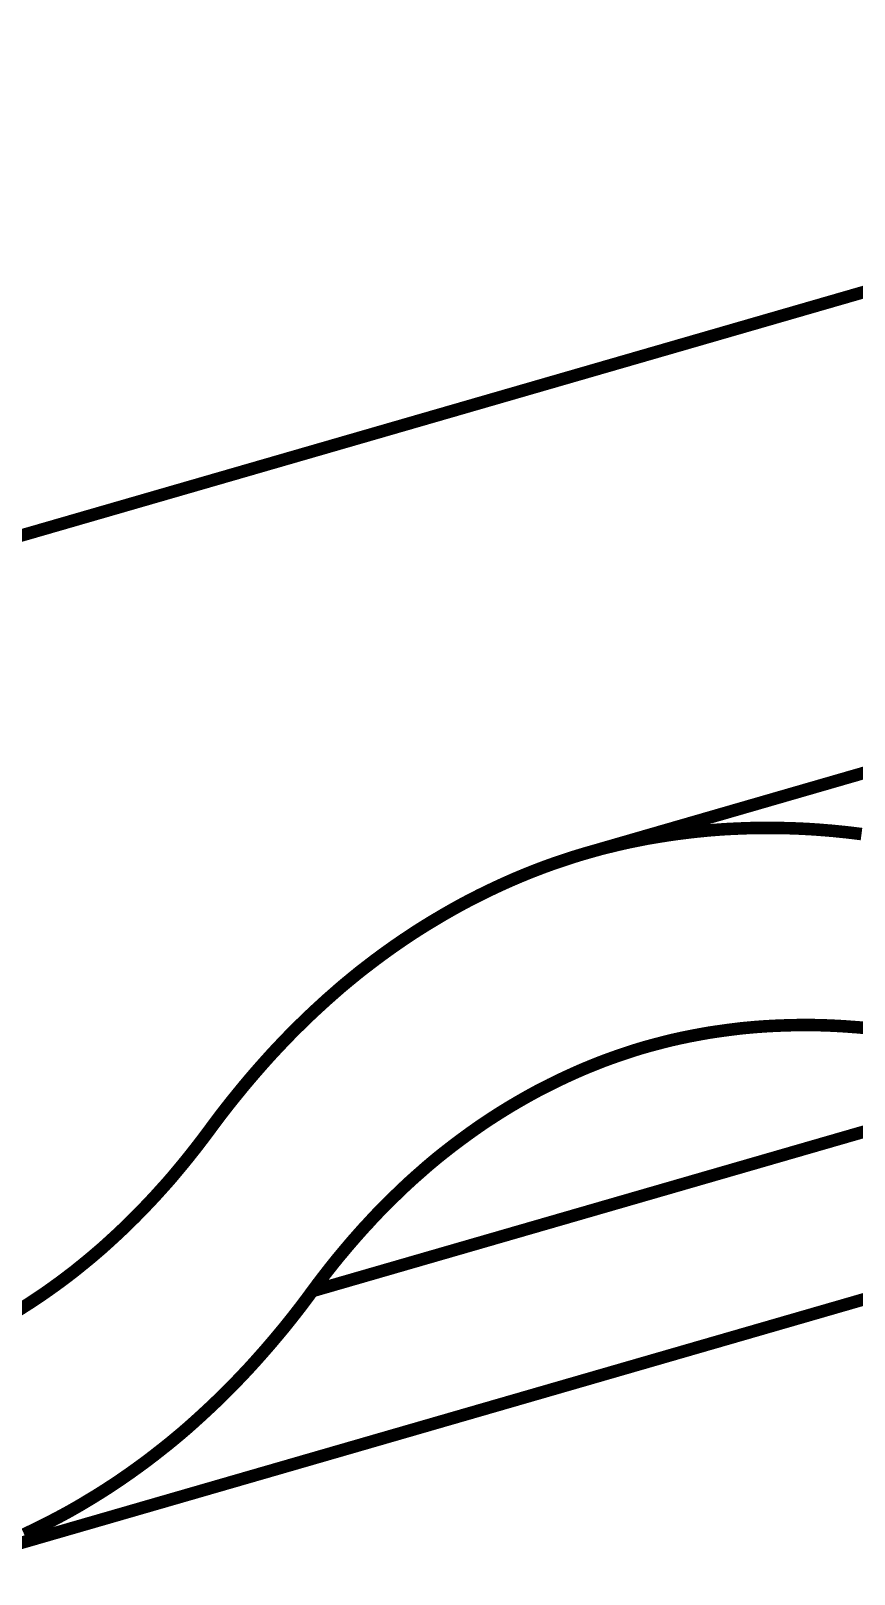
# Model space of a CAD drawing. Header units: millimetres. Extents: x 235 to 830, y 272 to 692.
# Drawn here: x 591.443 to 592.278, y 376.152 to 377.716 of the extents above; entities that cross this region are included whole.
import ezdxf

# ---------------------------------------------------------------- set-up
doc = ezdxf.new("R2010")
doc.units = ezdxf.units.MM
doc.layers.add('Mechanical1', color=6, linetype='Continuous')

msp = doc.modelspace()

# ---------------------------------------------------------------- linework, layer by layer
at = {"layer": 'Mechanical1', "const_width": 0.0127}
for points in [[(592.0077, 376.8827), (600.0499, 379.2061)], [(590.2975, 376.876), (598.3397, 379.1994)], [(592.0297, 376.8886), (592.0388, 376.8908)], [(592.0388, 376.8908), (592.048, 376.8929)], [(592.048, 376.8929), (592.0573, 376.8948)], [(592.0573, 376.8948), (592.0679, 376.8969)], [(592.0679, 376.8969), (592.0785, 376.8987)], [(592.0785, 376.8987), (592.0892, 376.9004)], [(592.0892, 376.9004), (592.0999, 376.9019)], [(592.0076, 376.8827), (592.0115, 376.8838)], [(592.0115, 376.8838), (592.0205, 376.8863)], [(592.0205, 376.8863), (592.0297, 376.8886)], [(591.7774, 376.7627), (591.7843, 376.768)], [(591.7843, 376.768), (591.7912, 376.7733)], [(591.7912, 376.7733), (591.7986, 376.7788)], [(591.7572, 376.7461), (591.7639, 376.7517)], [(591.7639, 376.7517), (591.7706, 376.7572)], [(591.7706, 376.7572), (591.7774, 376.7627)], [(591.7377, 376.7288), (591.7441, 376.7346)], [(591.7441, 376.7346), (591.7507, 376.7404)], [(591.7507, 376.7404), (591.7572, 376.7461)], [(591.7249, 376.7169), (591.7313, 376.7229)], [(591.7313, 376.7229), (591.7377, 376.7288)], [(591.7063, 376.6986), (591.7125, 376.7048)], [(591.7125, 376.7048), (591.7187, 376.7109)], [(591.7187, 376.7109), (591.7249, 376.7169)], [(592.1512, 376.7032), (592.1614, 376.7045)], [(591.6943, 376.6861), (591.7003, 376.6924)], [(591.7003, 376.6924), (591.7063, 376.6986)], [(592.0762, 376.6885), (592.085, 376.6908)], [(592.085, 376.6908), (592.0939, 376.693)], [(592.0939, 376.693), (592.1028, 376.695)], [(592.1028, 376.695), (592.1117, 376.6968)], [(592.1117, 376.6968), (592.1207, 376.6985)], [(591.6767, 376.6668), (591.6825, 376.6733)], [(591.6825, 376.6733), (591.6883, 376.6797)], [(591.6883, 376.6797), (591.6943, 376.6861)], [(592.0618, 376.6845), (592.0663, 376.6858)], [(591.665, 376.6533), (591.671, 376.6603)], [(591.671, 376.6603), (591.6767, 376.6668)], [(591.6533, 376.6392), (591.6591, 376.6463)], [(591.6591, 376.6463), (591.665, 376.6533)], [(591.7285, 376.4384), (592.4759, 376.6543)], [(591.6356, 376.6169), (591.6415, 376.6245)], [(591.6415, 376.6245), (591.6475, 376.6321)], [(591.6475, 376.6321), (591.6533, 376.6392)], [(591.6247, 376.6023), (591.6295, 376.6088)], [(591.6295, 376.6088), (591.6356, 376.6169)], [(591.8553, 376.5735), (591.8613, 376.5783)], [(591.8613, 376.5783), (591.8673, 376.583)], [(591.8673, 376.583), (591.8734, 376.5877)], [(591.8734, 376.5877), (591.8796, 376.5923)], [(591.592, 376.5607), (591.5975, 376.5673)], [(591.5975, 376.5673), (591.6034, 376.5746)], [(591.8381, 376.5588), (591.8435, 376.5636)], [(591.8435, 376.5636), (591.8494, 376.5686)], [(591.8494, 376.5686), (591.8553, 376.5735)], [(591.5756, 376.5418), (591.5811, 376.5479)], [(591.5811, 376.5479), (591.5865, 376.5541)], [(591.5865, 376.5541), (591.592, 376.5607)], [(591.8219, 376.5442), (591.8273, 376.5492)], [(591.8273, 376.5492), (591.8326, 376.554)], [(591.8326, 376.554), (591.8381, 376.5588)], [(591.3455, 376.1579), (592.6713, 376.5409)], [(591.5648, 376.53), (591.5701, 376.5357)], [(591.5701, 376.5357), (591.5756, 376.5418)], [(591.8063, 376.5291), (591.8115, 376.5342)], [(591.8115, 376.5342), (591.8167, 376.5392)], [(591.8167, 376.5392), (591.8219, 376.5442)], [(591.5485, 376.5131), (591.554, 376.5187)], [(591.554, 376.5187), (591.5594, 376.5243)], [(591.5594, 376.5243), (591.5648, 376.53)], [(591.7908, 376.5133), (591.7961, 376.5188)], [(591.7961, 376.5188), (591.8012, 376.524)], [(591.8012, 376.524), (591.8063, 376.5291)], [(591.5325, 376.4976), (591.5379, 376.5027)], [(591.5379, 376.5027), (591.5432, 376.5079)], [(591.5432, 376.5079), (591.5485, 376.5131)], [(591.7753, 376.4963), (591.7804, 376.502)], [(591.7804, 376.502), (591.7856, 376.5076)], [(591.7856, 376.5076), (591.7908, 376.5133)], [(591.516, 376.4825), (591.5215, 376.4875)], [(591.5215, 376.4875), (591.527, 376.4925)], [(591.527, 376.4925), (591.5325, 376.4976)], [(591.76, 376.4785), (591.7652, 376.4847)], [(591.7652, 376.4847), (591.7702, 376.4905)], [(591.7702, 376.4905), (591.7753, 376.4963)], [(591.4932, 376.4634), (591.499, 376.4681)], [(591.499, 376.4681), (591.5047, 376.4728)], [(591.5047, 376.4728), (591.5104, 376.4777)], [(591.5104, 376.4777), (591.516, 376.4825)], [(591.7497, 376.466), (591.7548, 376.4723)], [(591.7548, 376.4723), (591.76, 376.4785)], [(591.4756, 376.4497), (591.4815, 376.4542)], [(591.4815, 376.4542), (591.4874, 376.4587)], [(591.4874, 376.4587), (591.4932, 376.4634)], [(591.7341, 376.4459), (591.7392, 376.4526)], [(591.7392, 376.4526), (591.7445, 376.4594)], [(591.7445, 376.4594), (591.7497, 376.466)], [(591.4632, 376.4407), (591.4696, 376.4453)], [(591.4696, 376.4453), (591.4756, 376.4497)], [(591.7237, 376.4318), (591.7285, 376.4384)], [(591.7285, 376.4384), (591.7341, 376.4459)], [(591.7117, 376.4161), (591.7176, 376.4237)], [(591.7176, 376.4237), (591.7237, 376.4318)], [(591.7, 376.4014), (591.7057, 376.4085)], [(591.7057, 376.4085), (591.7117, 376.4161)], [(591.6882, 376.3873), (591.6941, 376.3943)], [(591.6941, 376.3943), (591.7, 376.4014)], [(591.6765, 376.3738), (591.6822, 376.3803)], [(591.6822, 376.3803), (591.6882, 376.3873)], [(591.6589, 376.3545), (591.6649, 376.3609)], [(591.6649, 376.3609), (591.6707, 376.3673)], [(591.6707, 376.3673), (591.6765, 376.3738)], [(591.6469, 376.342), (591.6529, 376.3482)], [(591.6529, 376.3482), (591.6589, 376.3545)], [(591.6283, 376.3237), (591.6345, 376.3297)], [(591.6345, 376.3297), (591.6407, 376.3358)], [(591.6407, 376.3358), (591.6469, 376.342)], [(591.6091, 376.306), (591.6155, 376.3118)], [(591.6155, 376.3118), (591.6219, 376.3177)], [(591.6219, 376.3177), (591.6283, 376.3237)], [(591.596, 376.2945), (591.6026, 376.3002)], [(591.6026, 376.3002), (591.6091, 376.306)], [(591.5758, 376.278), (591.5826, 376.2834)], [(591.5826, 376.2834), (591.5893, 376.2889)], [(591.5893, 376.2889), (591.596, 376.2945)], [(591.5546, 376.2618), (591.562, 376.2673)], [(591.562, 376.2673), (591.5689, 376.2726)], [(591.5689, 376.2726), (591.5758, 376.278)]]:
    msp.add_lwpolyline(points, dxfattribs=at)
for points in [[(592.1363, 376.9058, -0.004924), (592.1499, 376.9067)], [(592.1499, 376.9067, -0.004876), (592.1634, 376.9073)], [(592.1634, 376.9073, -0.005312), (592.1783, 376.9078)], [(592.1783, 376.9078, -0.006215), (592.196, 376.9078)], [(592.196, 376.9078, -0.007096), (592.2164, 376.9074)], [(592.2164, 376.9074, -0.008427), (592.2408, 376.9061)], [(592.2408, 376.9061, -0.015265), (592.2853, 376.9016)], [(592.0999, 376.9019, -0.004566), (592.112, 376.9034)], [(592.112, 376.9034, -0.004519), (592.1242, 376.9047)], [(592.1242, 376.9047, -0.004475), (592.1363, 376.9058)], [(591.9755, 376.8725, -0.004413), (591.986, 376.876)], [(591.986, 376.876, -0.004455), (591.9965, 376.8794)], [(591.9965, 376.8794, -0.004695), (592.0076, 376.8827)], [(591.9296, 376.8545, -0.004986), (591.9416, 376.8596)], [(591.9416, 376.8596, -0.004848), (591.9533, 376.8643)], [(591.9533, 376.8643, -0.004706), (591.9646, 376.8686)], [(591.9646, 376.8686, -0.004561), (591.9755, 376.8725)], [(591.9033, 376.8423, -0.005615), (591.9168, 376.8487)], [(591.9168, 376.8487, -0.005304), (591.9296, 376.8545)], [(591.8732, 376.8266, -0.006574), (591.889, 376.8351)], [(591.889, 376.8351, -0.00592), (591.9033, 376.8423)], [(591.8325, 376.8022, -0.009581), (591.8552, 376.8162)], [(591.8552, 376.8162, -0.007566), (591.8732, 376.8266)], [(591.7986, 376.7788, -0.014652), (591.8325, 376.8022)], [(592.141, 376.7018, -0.004405), (592.1512, 376.7032)], [(592.1614, 376.7045, -0.0048), (592.1728, 376.7056)], [(592.1728, 376.7056, -0.005227), (592.1854, 376.7066)], [(592.1854, 376.7066, -0.005175), (592.198, 376.7073)], [(592.198, 376.7073, -0.00559), (592.2118, 376.7078)], [(592.2118, 376.7078, -0.006457), (592.2279, 376.7081)], [(592.2279, 376.7081, -0.007304), (592.2462, 376.7078)], [(592.2462, 376.7078, -0.009486), (592.2703, 376.7066)], [(592.2703, 376.7066, -0.014745), (592.308, 376.703)], [(592.0663, 376.6858, -0.00478), (592.0762, 376.6885)], [(592.1207, 376.6985, -0.004496), (592.1308, 376.7003)], [(592.1308, 376.7003, -0.004449), (592.141, 376.7018)], [(592.0141, 376.6678, -0.004685), (592.024, 376.6717)], [(592.024, 376.6717, -0.00454), (592.0336, 376.6752)], [(592.0336, 376.6752, -0.004583), (592.0432, 376.6785)], [(592.0432, 376.6785, -0.004435), (592.0525, 376.6816)], [(592.0525, 376.6816, -0.004478), (592.0618, 376.6845)], [(591.9816, 376.6536, -0.005281), (591.9929, 376.6588)], [(591.9929, 376.6588, -0.005148), (592.0038, 376.6636)], [(592.0038, 376.6636, -0.004826), (592.0141, 376.6678)], [(591.9418, 376.6329, -0.006902), (591.9564, 376.641)], [(591.9564, 376.641, -0.006254), (591.9697, 376.6478)], [(591.9697, 376.6478, -0.005593), (591.9816, 376.6536)], [(591.9245, 376.6227, -0.008236), (591.9418, 376.6329)], [(591.9015, 376.6079, -0.0111), (591.9245, 376.6227)], [(591.6247, 376.6023, -0.010776), (591.6034, 376.5746)], [(591.8796, 376.5923, -0.010836), (591.9015, 376.6079)], [(591.4632, 376.4407, -0.004793), (591.4536, 376.434)], [(591.4536, 376.434, -0.015618), (591.4215, 376.4135)], [(591.5546, 376.2618, -0.014652), (591.5207, 376.2384)], [(591.5207, 376.2384, -0.009581), (591.498, 376.2244)], [(591.4981, 376.2244, -0.007566), (591.48, 376.214)], [(591.4642, 376.2056, -0.00592), (591.4499, 376.1984)], [(591.48, 376.214, -0.006574), (591.4642, 376.2056)], [(591.4499, 376.1984, -0.005615), (591.4364, 376.1919)]]:
    msp.add_lwpolyline(points, format="xyb", dxfattribs=at)
at = {"layer": 'Mechanical1', "const_width": 0.00635}
for points in [[(592.1467, 376.9067, 1), (592.153, 376.9067, 1)], [(592.1467, 376.9067, 1), (592.153, 376.9067, 1)], [(592.1602, 376.9073, 1), (592.1666, 376.9073, 1)], [(592.1602, 376.9073, 1), (592.1666, 376.9073, 1)], [(592.1752, 376.9078, 1), (592.1815, 376.9078, 1)], [(592.1752, 376.9078, 1), (592.1815, 376.9078, 1)], [(592.1928, 376.9078, 1), (592.1992, 376.9078, 1)], [(592.1928, 376.9078, 1), (592.1992, 376.9078, 1)], [(592.2132, 376.9074, 1), (592.2195, 376.9074, 1)], [(592.2132, 376.9074, 1), (592.2195, 376.9074, 1)], [(592.2376, 376.9061, 1), (592.244, 376.9061, 1)], [(592.2376, 376.9061, 1), (592.244, 376.9061, 1)], [(592.0357, 376.8908, 1), (592.042, 376.8908, 1)], [(592.0357, 376.8908, 1), (592.042, 376.8908, 1)], [(592.0449, 376.8929, 1), (592.0512, 376.8929, 1)], [(592.0449, 376.8929, 1), (592.0512, 376.8929, 1)], [(592.0541, 376.8948, 1), (592.0605, 376.8948, 1)], [(592.0541, 376.8948, 1), (592.0605, 376.8948, 1)], [(592.0647, 376.8969, 1), (592.0711, 376.8969, 1)], [(592.0647, 376.8969, 1), (592.0711, 376.8969, 1)], [(592.0754, 376.8987, 1), (592.0817, 376.8987, 1)], [(592.0754, 376.8987, 1), (592.0817, 376.8987, 1)], [(592.086, 376.9004, 1), (592.0924, 376.9004, 1)], [(592.086, 376.9004, 1), (592.0924, 376.9004, 1)], [(592.0968, 376.9019, 1), (592.1031, 376.9019, 1)], [(592.0968, 376.9019, 1), (592.1031, 376.9019, 1)], [(592.1089, 376.9034, 1), (592.1152, 376.9034, 1)], [(592.1089, 376.9034, 1), (592.1152, 376.9034, 1)], [(592.121, 376.9047, 1), (592.1273, 376.9047, 1)], [(592.121, 376.9047, 1), (592.1273, 376.9047, 1)], [(592.1331, 376.9058, 1), (592.1395, 376.9058, 1)], [(592.1331, 376.9058, 1), (592.1395, 376.9058, 1)], [(591.9828, 376.876, 1), (591.9891, 376.876, 1)], [(591.9828, 376.876, 1), (591.9891, 376.876, 1)], [(591.9933, 376.8794, 1), (591.9997, 376.8794, 1)], [(591.9933, 376.8794, 1), (591.9997, 376.8794, 1)], [(592.0044, 376.8827, 1), (592.0107, 376.8827, 1)], [(592.0044, 376.8827, 1), (592.0107, 376.8827, 1)], [(592.0045, 376.8827, 1), (592.0108, 376.8827, 1)], [(592.0083, 376.8838, 1), (592.0146, 376.8838, 1)], [(592.0083, 376.8838, 1), (592.0146, 376.8838, 1)], [(592.0174, 376.8863, 1), (592.0237, 376.8863, 1)], [(592.0174, 376.8863, 1), (592.0237, 376.8863, 1)], [(592.0265, 376.8886, 1), (592.0328, 376.8886, 1)], [(592.0265, 376.8886, 1), (592.0328, 376.8886, 1)], [(591.9385, 376.8596, 1), (591.9448, 376.8596, 1)], [(591.9385, 376.8596, 1), (591.9448, 376.8596, 1)], [(591.9501, 376.8643, 1), (591.9565, 376.8643, 1)], [(591.9501, 376.8643, 1), (591.9565, 376.8643, 1)], [(591.9614, 376.8686, 1), (591.9677, 376.8686, 1)], [(591.9614, 376.8686, 1), (591.9677, 376.8686, 1)], [(591.9723, 376.8725, 1), (591.9786, 376.8725, 1)], [(591.9723, 376.8725, 1), (591.9786, 376.8725, 1)], [(591.9137, 376.8487, 1), (591.92, 376.8487, 1)], [(591.9137, 376.8487, 1), (591.92, 376.8487, 1)], [(591.9264, 376.8545, 1), (591.9328, 376.8545, 1)], [(591.9264, 376.8545, 1), (591.9328, 376.8545, 1)], [(591.8858, 376.8351, 1), (591.8922, 376.8351, 1)], [(591.8858, 376.8351, 1), (591.8922, 376.8351, 1)], [(591.9001, 376.8423, 1), (591.9065, 376.8423, 1)], [(591.9001, 376.8423, 1), (591.9065, 376.8423, 1)], [(591.852, 376.8162, 1), (591.8583, 376.8162, 1)], [(591.852, 376.8162, 1), (591.8583, 376.8162, 1)], [(591.8701, 376.8266, 1), (591.8764, 376.8266, 1)], [(591.8701, 376.8266, 1), (591.8764, 376.8266, 1)], [(591.8293, 376.8022, 1), (591.8357, 376.8022, 1)], [(591.8293, 376.8022, 1), (591.8357, 376.8022, 1)], [(591.7811, 376.768, 1), (591.7875, 376.768, 1)], [(591.7811, 376.768, 1), (591.7875, 376.768, 1)], [(591.788, 376.7733, 1), (591.7944, 376.7733, 1)], [(591.788, 376.7733, 1), (591.7944, 376.7733, 1)], [(591.7954, 376.7788, 1), (591.8018, 376.7788, 1)], [(591.7954, 376.7788, 1), (591.8018, 376.7788, 1)], [(591.7607, 376.7517, 1), (591.7671, 376.7517, 1)], [(591.7607, 376.7517, 1), (591.7671, 376.7517, 1)], [(591.7675, 376.7572, 1), (591.7738, 376.7572, 1)], [(591.7675, 376.7572, 1), (591.7738, 376.7572, 1)], [(591.7743, 376.7627, 1), (591.7806, 376.7627, 1)], [(591.7743, 376.7627, 1), (591.7806, 376.7627, 1)], [(591.7409, 376.7346, 1), (591.7473, 376.7346, 1)], [(591.7409, 376.7346, 1), (591.7473, 376.7346, 1)], [(591.7475, 376.7404, 1), (591.7538, 376.7404, 1)], [(591.7475, 376.7404, 1), (591.7538, 376.7404, 1)], [(591.7541, 376.7461, 1), (591.7604, 376.7461, 1)], [(591.7541, 376.7461, 1), (591.7604, 376.7461, 1)], [(591.7281, 376.7229, 1), (591.7344, 376.7229, 1)], [(591.7281, 376.7229, 1), (591.7344, 376.7229, 1)], [(591.7345, 376.7288, 1), (591.7408, 376.7288, 1)], [(591.7345, 376.7288, 1), (591.7408, 376.7288, 1)], [(591.7093, 376.7048, 1), (591.7156, 376.7048, 1)], [(591.7093, 376.7048, 1), (591.7156, 376.7048, 1)], [(591.7155, 376.7109, 1), (591.7218, 376.7109, 1)], [(591.7155, 376.7109, 1), (591.7218, 376.7109, 1)], [(591.7218, 376.7169, 1), (591.7281, 376.7169, 1)], [(591.7218, 376.7169, 1), (591.7281, 376.7169, 1)], [(592.148, 376.7032, 1), (592.1544, 376.7032, 1)], [(592.148, 376.7032, 1), (592.1544, 376.7032, 1)], [(592.1583, 376.7045, 1), (592.1646, 376.7045, 1)], [(592.1583, 376.7045, 1), (592.1646, 376.7045, 1)], [(592.1697, 376.7056, 1), (592.176, 376.7056, 1)], [(592.1697, 376.7056, 1), (592.176, 376.7056, 1)], [(592.1822, 376.7066, 1), (592.1886, 376.7066, 1)], [(592.1822, 376.7066, 1), (592.1886, 376.7066, 1)], [(592.1948, 376.7073, 1), (592.2012, 376.7073, 1)], [(592.1948, 376.7073, 1), (592.2012, 376.7073, 1)], [(592.2086, 376.7078, 1), (592.215, 376.7078, 1)], [(592.2086, 376.7078, 1), (592.215, 376.7078, 1)], [(592.2247, 376.7081, 1), (592.231, 376.7081, 1)], [(592.2247, 376.7081, 1), (592.231, 376.7081, 1)], [(592.2431, 376.7078, 1), (592.2494, 376.7078, 1)], [(592.2431, 376.7078, 1), (592.2494, 376.7078, 1)], [(592.2672, 376.7066, 1), (592.2735, 376.7066, 1)], [(592.2672, 376.7066, 1), (592.2735, 376.7066, 1)], [(591.6971, 376.6924, 1), (591.7035, 376.6924, 1)], [(591.6971, 376.6924, 1), (591.7035, 376.6924, 1)], [(591.7032, 376.6986, 1), (591.7095, 376.6986, 1)], [(591.7032, 376.6986, 1), (591.7095, 376.6986, 1)], [(592.073, 376.6885, 1), (592.0793, 376.6885, 1)], [(592.073, 376.6885, 1), (592.0793, 376.6885, 1)], [(592.0818, 376.6908, 1), (592.0882, 376.6908, 1)], [(592.0818, 376.6908, 1), (592.0882, 376.6908, 1)], [(592.0907, 376.693, 1), (592.097, 376.693, 1)], [(592.0907, 376.693, 1), (592.097, 376.693, 1)], [(592.0996, 376.695, 1), (592.1059, 376.695, 1)], [(592.0996, 376.695, 1), (592.1059, 376.695, 1)], [(592.1085, 376.6968, 1), (592.1149, 376.6968, 1)], [(592.1085, 376.6968, 1), (592.1149, 376.6968, 1)], [(592.1175, 376.6985, 1), (592.1239, 376.6985, 1)], [(592.1175, 376.6985, 1), (592.1239, 376.6985, 1)], [(592.1276, 376.7003, 1), (592.134, 376.7003, 1)], [(592.1276, 376.7003, 1), (592.134, 376.7003, 1)], [(592.1378, 376.7018, 1), (592.1442, 376.7018, 1)], [(592.1378, 376.7018, 1), (592.1442, 376.7018, 1)], [(591.6793, 376.6733, 1), (591.6857, 376.6733, 1)], [(591.6793, 376.6733, 1), (591.6857, 376.6733, 1)], [(591.6852, 376.6797, 1), (591.6915, 376.6797, 1)], [(591.6852, 376.6797, 1), (591.6915, 376.6797, 1)], [(591.6911, 376.6861, 1), (591.6975, 376.6861, 1)], [(591.6911, 376.6861, 1), (591.6975, 376.6861, 1)], [(592.0208, 376.6717, 1), (592.0271, 376.6717, 1)], [(592.0208, 376.6717, 1), (592.0271, 376.6717, 1)], [(592.0304, 376.6752, 1), (592.0367, 376.6752, 1)], [(592.0304, 376.6752, 1), (592.0367, 376.6752, 1)], [(592.04, 376.6785, 1), (592.0464, 376.6785, 1)], [(592.04, 376.6785, 1), (592.0464, 376.6785, 1)], [(592.0493, 376.6816, 1), (592.0557, 376.6816, 1)], [(592.0493, 376.6816, 1), (592.0557, 376.6816, 1)], [(592.0586, 376.6845, 1), (592.065, 376.6845, 1)], [(592.0586, 376.6845, 1), (592.065, 376.6845, 1)], [(592.0631, 376.6858, 1), (592.0695, 376.6858, 1)], [(592.0631, 376.6858, 1), (592.0695, 376.6858, 1)], [(591.6678, 376.6603, 1), (591.6741, 376.6603, 1)], [(591.6678, 376.6603, 1), (591.6741, 376.6603, 1)], [(591.6735, 376.6668, 1), (591.6799, 376.6668, 1)], [(591.6735, 376.6668, 1), (591.6799, 376.6668, 1)], [(591.9897, 376.6588, 1), (591.996, 376.6588, 1)], [(591.9897, 376.6588, 1), (591.996, 376.6588, 1)], [(592.0006, 376.6636, 1), (592.007, 376.6636, 1)], [(592.0006, 376.6636, 1), (592.007, 376.6636, 1)], [(592.0109, 376.6678, 1), (592.0172, 376.6678, 1)], [(592.0109, 376.6678, 1), (592.0172, 376.6678, 1)], [(591.6559, 376.6463, 1), (591.6623, 376.6463, 1)], [(591.6559, 376.6463, 1), (591.6623, 376.6463, 1)], [(591.6618, 376.6533, 1), (591.6682, 376.6533, 1)], [(591.6618, 376.6533, 1), (591.6682, 376.6533, 1)], [(591.9533, 376.641, 1), (591.9596, 376.641, 1)], [(591.9533, 376.641, 1), (591.9596, 376.641, 1)], [(591.9665, 376.6478, 1), (591.9729, 376.6478, 1)], [(591.9665, 376.6478, 1), (591.9729, 376.6478, 1)], [(591.9784, 376.6536, 1), (591.9848, 376.6536, 1)], [(591.9784, 376.6536, 1), (591.9848, 376.6536, 1)], [(591.6383, 376.6245, 1), (591.6447, 376.6245, 1)], [(591.6383, 376.6245, 1), (591.6447, 376.6245, 1)], [(591.6443, 376.6321, 1), (591.6507, 376.6321, 1)], [(591.6443, 376.6321, 1), (591.6507, 376.6321, 1)], [(591.6501, 376.6392, 1), (591.6564, 376.6392, 1)], [(591.6501, 376.6392, 1), (591.6564, 376.6392, 1)], [(591.9387, 376.6329, 1), (591.945, 376.6329, 1)], [(591.9387, 376.6329, 1), (591.945, 376.6329, 1)], [(591.6264, 376.6088, 1), (591.6327, 376.6088, 1)], [(591.6264, 376.6088, 1), (591.6327, 376.6088, 1)], [(591.6325, 376.6169, 1), (591.6388, 376.6169, 1)], [(591.6325, 376.6169, 1), (591.6388, 376.6169, 1)], [(591.9214, 376.6227, 1), (591.9277, 376.6227, 1)], [(591.9214, 376.6227, 1), (591.9277, 376.6227, 1)], [(591.6215, 376.6023, 1), (591.6278, 376.6023, 1)], [(591.6215, 376.6023, 1), (591.6278, 376.6023, 1)], [(591.8984, 376.6079, 1), (591.9047, 376.6079, 1)], [(591.8984, 376.6079, 1), (591.9047, 376.6079, 1)], [(591.8581, 376.5783, 1), (591.8645, 376.5783, 1)], [(591.8581, 376.5783, 1), (591.8645, 376.5783, 1)], [(591.8641, 376.583, 1), (591.8705, 376.583, 1)], [(591.8641, 376.583, 1), (591.8705, 376.583, 1)], [(591.8702, 376.5877, 1), (591.8766, 376.5877, 1)], [(591.8702, 376.5877, 1), (591.8766, 376.5877, 1)], [(591.8764, 376.5923, 1), (591.8827, 376.5923, 1)], [(591.8764, 376.5923, 1), (591.8827, 376.5923, 1)], [(591.5943, 376.5673, 1), (591.6007, 376.5673, 1)], [(591.5943, 376.5673, 1), (591.6007, 376.5673, 1)], [(591.6002, 376.5746, 1), (591.6066, 376.5746, 1)], [(591.6002, 376.5746, 1), (591.6066, 376.5746, 1)], [(591.8404, 376.5636, 1), (591.8467, 376.5636, 1)], [(591.8404, 376.5636, 1), (591.8467, 376.5636, 1)], [(591.8462, 376.5686, 1), (591.8526, 376.5686, 1)], [(591.8462, 376.5686, 1), (591.8526, 376.5686, 1)], [(591.8521, 376.5735, 1), (591.8585, 376.5735, 1)], [(591.8521, 376.5735, 1), (591.8585, 376.5735, 1)], [(591.5779, 376.5479, 1), (591.5843, 376.5479, 1)], [(591.5779, 376.5479, 1), (591.5843, 376.5479, 1)], [(591.5833, 376.5541, 1), (591.5896, 376.5541, 1)], [(591.5833, 376.5541, 1), (591.5896, 376.5541, 1)], [(591.5888, 376.5607, 1), (591.5952, 376.5607, 1)], [(591.5888, 376.5607, 1), (591.5952, 376.5607, 1)], [(591.8241, 376.5492, 1), (591.8304, 376.5492, 1)], [(591.8241, 376.5492, 1), (591.8304, 376.5492, 1)], [(591.8295, 376.554, 1), (591.8358, 376.554, 1)], [(591.8295, 376.554, 1), (591.8358, 376.554, 1)], [(591.8349, 376.5588, 1), (591.8412, 376.5588, 1)], [(591.8349, 376.5588, 1), (591.8412, 376.5588, 1)], [(591.5669, 376.5357, 1), (591.5733, 376.5357, 1)], [(591.5669, 376.5357, 1), (591.5733, 376.5357, 1)], [(591.5725, 376.5418, 1), (591.5788, 376.5418, 1)], [(591.5725, 376.5418, 1), (591.5788, 376.5418, 1)], [(591.8083, 376.5342, 1), (591.8146, 376.5342, 1)], [(591.8083, 376.5342, 1), (591.8146, 376.5342, 1)], [(591.8135, 376.5392, 1), (591.8199, 376.5392, 1)], [(591.8135, 376.5392, 1), (591.8199, 376.5392, 1)], [(591.8188, 376.5442, 1), (591.8251, 376.5442, 1)], [(591.8188, 376.5442, 1), (591.8251, 376.5442, 1)], [(591.5508, 376.5187, 1), (591.5572, 376.5187, 1)], [(591.5508, 376.5187, 1), (591.5572, 376.5187, 1)], [(591.5562, 376.5243, 1), (591.5626, 376.5243, 1)], [(591.5562, 376.5243, 1), (591.5626, 376.5243, 1)], [(591.5616, 376.53, 1), (591.568, 376.53, 1)], [(591.5616, 376.53, 1), (591.568, 376.53, 1)], [(591.7929, 376.5188, 1), (591.7993, 376.5188, 1)], [(591.7929, 376.5188, 1), (591.7993, 376.5188, 1)], [(591.798, 376.524, 1), (591.8044, 376.524, 1)], [(591.798, 376.524, 1), (591.8044, 376.524, 1)], [(591.8031, 376.5291, 1), (591.8095, 376.5291, 1)], [(591.8031, 376.5291, 1), (591.8095, 376.5291, 1)], [(591.5347, 376.5027, 1), (591.541, 376.5027, 1)], [(591.5347, 376.5027, 1), (591.541, 376.5027, 1)], [(591.54, 376.5079, 1), (591.5464, 376.5079, 1)], [(591.54, 376.5079, 1), (591.5464, 376.5079, 1)], [(591.5453, 376.5131, 1), (591.5517, 376.5131, 1)], [(591.5453, 376.5131, 1), (591.5517, 376.5131, 1)], [(591.7772, 376.502, 1), (591.7836, 376.502, 1)], [(591.7772, 376.502, 1), (591.7836, 376.502, 1)], [(591.7824, 376.5076, 1), (591.7888, 376.5076, 1)], [(591.7824, 376.5076, 1), (591.7888, 376.5076, 1)], [(591.7876, 376.5133, 1), (591.794, 376.5133, 1)], [(591.7876, 376.5133, 1), (591.794, 376.5133, 1)], [(591.5183, 376.4875, 1), (591.5247, 376.4875, 1)], [(591.5183, 376.4875, 1), (591.5247, 376.4875, 1)], [(591.5238, 376.4925, 1), (591.5302, 376.4925, 1)], [(591.5238, 376.4925, 1), (591.5302, 376.4925, 1)], [(591.5293, 376.4976, 1), (591.5356, 376.4976, 1)], [(591.5293, 376.4976, 1), (591.5356, 376.4976, 1)], [(591.762, 376.4847, 1), (591.7684, 376.4847, 1)], [(591.762, 376.4847, 1), (591.7684, 376.4847, 1)], [(591.767, 376.4905, 1), (591.7734, 376.4905, 1)], [(591.767, 376.4905, 1), (591.7734, 376.4905, 1)], [(591.7721, 376.4963, 1), (591.7785, 376.4963, 1)], [(591.7721, 376.4963, 1), (591.7785, 376.4963, 1)], [(591.4958, 376.4681, 1), (591.5021, 376.4681, 1)], [(591.4958, 376.4681, 1), (591.5021, 376.4681, 1)], [(591.5015, 376.4728, 1), (591.5079, 376.4728, 1)], [(591.5015, 376.4728, 1), (591.5079, 376.4728, 1)], [(591.5072, 376.4777, 1), (591.5135, 376.4777, 1)], [(591.5072, 376.4777, 1), (591.5135, 376.4777, 1)], [(591.5128, 376.4825, 1), (591.5191, 376.4825, 1)], [(591.5128, 376.4825, 1), (591.5191, 376.4825, 1)], [(591.7517, 376.4723, 1), (591.758, 376.4723, 1)], [(591.7517, 376.4723, 1), (591.758, 376.4723, 1)], [(591.7568, 376.4785, 1), (591.7632, 376.4785, 1)], [(591.7568, 376.4785, 1), (591.7632, 376.4785, 1)], [(591.4783, 376.4542, 1), (591.4847, 376.4542, 1)], [(591.4783, 376.4542, 1), (591.4847, 376.4542, 1)], [(591.4842, 376.4587, 1), (591.4905, 376.4587, 1)], [(591.4842, 376.4587, 1), (591.4905, 376.4587, 1)], [(591.49, 376.4634, 1), (591.4964, 376.4634, 1)], [(591.49, 376.4634, 1), (591.4964, 376.4634, 1)], [(591.7361, 376.4526, 1), (591.7424, 376.4526, 1)], [(591.7361, 376.4526, 1), (591.7424, 376.4526, 1)], [(591.7413, 376.4594, 1), (591.7476, 376.4594, 1)], [(591.7413, 376.4594, 1), (591.7476, 376.4594, 1)], [(591.7466, 376.466, 1), (591.7529, 376.466, 1)], [(591.7466, 376.466, 1), (591.7529, 376.466, 1)], [(591.46, 376.4407, 1), (591.4664, 376.4407, 1)], [(591.46, 376.4407, 1), (591.4664, 376.4407, 1)], [(591.4664, 376.4453, 1), (591.4727, 376.4453, 1)], [(591.4664, 376.4453, 1), (591.4727, 376.4453, 1)], [(591.4724, 376.4497, 1), (591.4787, 376.4497, 1)], [(591.4724, 376.4497, 1), (591.4787, 376.4497, 1)], [(591.7254, 376.4384, 1), (591.7317, 376.4384, 1)], [(591.7254, 376.4384, 1), (591.7317, 376.4384, 1)], [(591.7254, 376.4384, 1), (591.7317, 376.4384, 1)], [(591.7309, 376.4459, 1), (591.7373, 376.4459, 1)], [(591.7309, 376.4459, 1), (591.7373, 376.4459, 1)], [(591.4504, 376.434, 1), (591.4567, 376.434, 1)], [(591.4504, 376.434, 1), (591.4567, 376.434, 1)], [(591.7144, 376.4237, 1), (591.7207, 376.4237, 1)], [(591.7144, 376.4237, 1), (591.7207, 376.4237, 1)], [(591.7205, 376.4318, 1), (591.7268, 376.4318, 1)], [(591.7205, 376.4318, 1), (591.7268, 376.4318, 1)], [(591.7025, 376.4085, 1), (591.7089, 376.4085, 1)], [(591.7025, 376.4085, 1), (591.7089, 376.4085, 1)], [(591.7085, 376.4161, 1), (591.7149, 376.4161, 1)], [(591.7085, 376.4161, 1), (591.7149, 376.4161, 1)], [(591.691, 376.3943, 1), (591.6973, 376.3943, 1)], [(591.691, 376.3943, 1), (591.6973, 376.3943, 1)], [(591.6968, 376.4014, 1), (591.7031, 376.4014, 1)], [(591.6968, 376.4014, 1), (591.7031, 376.4014, 1)], [(591.6791, 376.3803, 1), (591.6854, 376.3803, 1)], [(591.6791, 376.3803, 1), (591.6854, 376.3803, 1)], [(591.685, 376.3873, 1), (591.6914, 376.3873, 1)], [(591.685, 376.3873, 1), (591.6914, 376.3873, 1)], [(591.6617, 376.3609, 1), (591.668, 376.3609, 1)], [(591.6617, 376.3609, 1), (591.668, 376.3609, 1)], [(591.6675, 376.3673, 1), (591.6739, 376.3673, 1)], [(591.6675, 376.3673, 1), (591.6739, 376.3673, 1)], [(591.6733, 376.3738, 1), (591.6797, 376.3738, 1)], [(591.6733, 376.3738, 1), (591.6797, 376.3738, 1)], [(591.6498, 376.3482, 1), (591.6561, 376.3482, 1)], [(591.6498, 376.3482, 1), (591.6561, 376.3482, 1)], [(591.6557, 376.3545, 1), (591.6621, 376.3545, 1)], [(591.6557, 376.3545, 1), (591.6621, 376.3545, 1)], [(591.6314, 376.3297, 1), (591.6377, 376.3297, 1)], [(591.6314, 376.3297, 1), (591.6377, 376.3297, 1)], [(591.6376, 376.3358, 1), (591.6439, 376.3358, 1)], [(591.6376, 376.3358, 1), (591.6439, 376.3358, 1)], [(591.6437, 376.342, 1), (591.65, 376.342, 1)], [(591.6437, 376.342, 1), (591.65, 376.342, 1)], [(591.6124, 376.3118, 1), (591.6187, 376.3118, 1)], [(591.6124, 376.3118, 1), (591.6187, 376.3118, 1)], [(591.6188, 376.3177, 1), (591.6251, 376.3177, 1)], [(591.6188, 376.3177, 1), (591.6251, 376.3177, 1)], [(591.6251, 376.3237, 1), (591.6314, 376.3237, 1)], [(591.6251, 376.3237, 1), (591.6314, 376.3237, 1)], [(591.5994, 376.3002, 1), (591.6057, 376.3002, 1)], [(591.5994, 376.3002, 1), (591.6057, 376.3002, 1)], [(591.6059, 376.306, 1), (591.6123, 376.306, 1)], [(591.6059, 376.306, 1), (591.6123, 376.306, 1)], [(591.5794, 376.2834, 1), (591.5857, 376.2834, 1)], [(591.5794, 376.2834, 1), (591.5857, 376.2834, 1)], [(591.5861, 376.2889, 1), (591.5925, 376.2889, 1)], [(591.5861, 376.2889, 1), (591.5925, 376.2889, 1)], [(591.5928, 376.2945, 1), (591.5991, 376.2945, 1)], [(591.5928, 376.2945, 1), (591.5991, 376.2945, 1)], [(591.5588, 376.2673, 1), (591.5652, 376.2673, 1)], [(591.5588, 376.2673, 1), (591.5652, 376.2673, 1)], [(591.5657, 376.2726, 1), (591.5721, 376.2726, 1)], [(591.5657, 376.2726, 1), (591.5721, 376.2726, 1)], [(591.5726, 376.278, 1), (591.5789, 376.278, 1)], [(591.5726, 376.278, 1), (591.5789, 376.278, 1)], [(591.5514, 376.2618, 1), (591.5578, 376.2618, 1)], [(591.5514, 376.2618, 1), (591.5578, 376.2618, 1)], [(591.5175, 376.2384, 1), (591.5239, 376.2384, 1)], [(591.5175, 376.2384, 1), (591.5239, 376.2384, 1)], [(591.4949, 376.2244, 1), (591.5012, 376.2244, 1)], [(591.4949, 376.2244, 1), (591.5012, 376.2244, 1)], [(591.461, 376.2056, 1), (591.4674, 376.2056, 1)], [(591.461, 376.2056, 1), (591.4674, 376.2056, 1)], [(591.4768, 376.214, 1), (591.4832, 376.214, 1)], [(591.4768, 376.214, 1), (591.4832, 376.214, 1)], [(591.4467, 376.1984, 1), (591.4531, 376.1984, 1)], [(591.4467, 376.1984, 1), (591.4531, 376.1984, 1)]]:
    msp.add_lwpolyline(points, format="xyb", close=True, dxfattribs=at)

doc.saveas('drawing.dxf')
